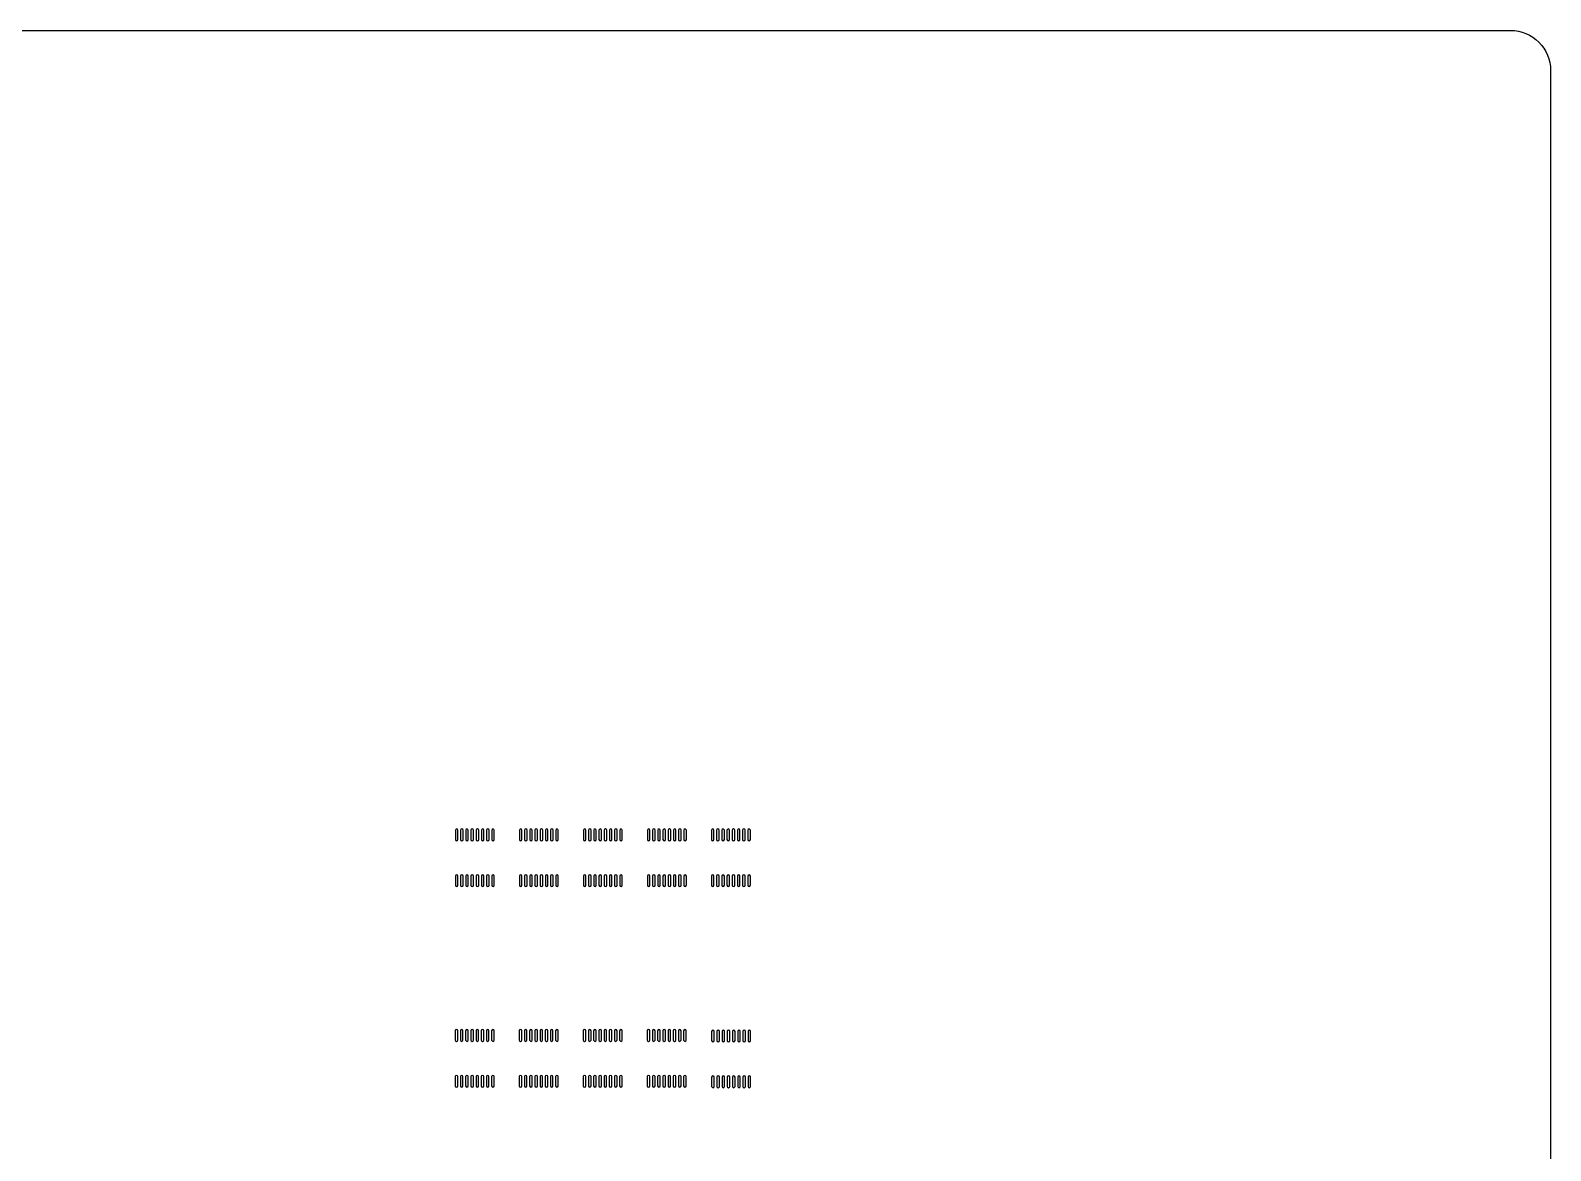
# Model space of a CAD drawing. Extents: x -190 to 190, y -140 to 140.
# Drawn here: x 0 to 190, y 0 to 140 of the extents above; entities that cross this region are included whole.
import ezdxf

# ---------------------------------------------------------------- set-up
doc = ezdxf.new("R2010")
doc.units = 0
doc.header["$MEASUREMENT"] = 0
doc.layers.get('0').update_dxf_attribs({"linetype": 'CONTINUOUS'})

msp = doc.modelspace()

# ---------------------------------------------------------------- linework, layer by layer
for points in [[(-190, 135.000039, -0.414214), (-185, 140.000049), (-185, 140.000049), (185, 140.000049), (185, 140.000049, -0.414214), (190, 135.000039), (190, 135.000039), (190, -134.999961), (190, -134.999961, -0.414214), (185, -139.999951), (185, -139.999951), (-185, -139.999951), (-185, -139.999951, -0.414214), (-190, -134.999961), (-190, -134.999961), (-190, 135.000039)], [(53.431001, 40.037, 1), (53.110996, 40.037), (53.110996, 40.037), (53.110996, 38.882), (53.110996, 38.882, 1), (53.431001, 38.882), (53.431001, 38.882), (53.431001, 40.037)], [(54.081001, 40.037, 1), (53.761001, 40.037), (53.761001, 40.037), (53.761001, 38.882), (53.761001, 38.882, 1), (54.081001, 38.882), (54.081001, 38.882), (54.081001, 40.037)], [(54.731001, 40.037, 1), (54.411001, 40.037), (54.411001, 40.037), (54.411001, 38.882), (54.411001, 38.882, 1), (54.731001, 38.882), (54.731001, 38.882), (54.731001, 40.037)], [(55.381001, 40.037, 1), (55.061001, 40.037), (55.061001, 40.037), (55.061001, 38.882), (55.061001, 38.882, 1), (55.381001, 38.882), (55.381001, 38.882), (55.381001, 40.037)], [(56.031001, 40.037, 1), (55.711001, 40.037), (55.711001, 40.037), (55.711001, 38.882), (55.711001, 38.882, 1), (56.031001, 38.882), (56.031001, 38.882), (56.031001, 40.037)], [(56.681001, 40.037, 1), (56.361001, 40.037), (56.361001, 40.037), (56.361001, 38.882), (56.361001, 38.882, 1), (56.681001, 38.882), (56.681001, 38.882), (56.681001, 40.037)], [(57.331001, 40.037, 1), (57.011001, 40.037), (57.011001, 40.037), (57.011001, 38.882), (57.011001, 38.882, 1), (57.331001, 38.882), (57.331001, 38.882), (57.331001, 40.037)], [(57.981001, 40.037, 1), (57.661001, 40.037), (57.661001, 40.037), (57.661001, 38.882), (57.661001, 38.882, 1), (57.981001, 38.882), (57.981001, 38.882), (57.981001, 40.037)], [(61.430996, 40.036001, 1), (61.111001, 40.036001), (61.111001, 40.036001), (61.111001, 38.881001), (61.111001, 38.881001, 1), (61.430996, 38.881001), (61.430996, 38.881001), (61.430996, 40.036001)], [(62.081001, 40.036001, 1), (61.761001, 40.036001), (61.761001, 40.036001), (61.761001, 38.881001), (61.761001, 38.881001, 1), (62.081001, 38.881001), (62.081001, 38.881001), (62.081001, 40.036001)], [(62.730996, 40.036001, 1), (62.411001, 40.036001), (62.411001, 40.036001), (62.411001, 38.881001), (62.411001, 38.881001, 1), (62.730996, 38.881001), (62.730996, 38.881001), (62.730996, 40.036001)], [(63.381001, 40.036001, 1), (63.061001, 40.036001), (63.061001, 40.036001), (63.061001, 38.881001), (63.061001, 38.881001, 1), (63.381001, 38.881001), (63.381001, 38.881001), (63.381001, 40.036001)], [(64.030996, 40.036001, 1), (63.711001, 40.036001), (63.711001, 40.036001), (63.711001, 38.881001), (63.711001, 38.881001, 1), (64.030996, 38.881001), (64.030996, 38.881001), (64.030996, 40.036001)], [(64.681001, 40.036001, 1), (64.361001, 40.036001), (64.361001, 40.036001), (64.361001, 38.881001), (64.361001, 38.881001, 1), (64.681001, 38.881001), (64.681001, 38.881001), (64.681001, 40.036001)], [(65.330996, 40.036001, 1), (65.011001, 40.036001), (65.011001, 40.036001), (65.011001, 38.881001), (65.011001, 38.881001, 1), (65.330996, 38.881001), (65.330996, 38.881001), (65.330996, 40.036001)], [(65.981001, 40.036001, 1), (65.660996, 40.036001), (65.660996, 40.036001), (65.660996, 38.881001), (65.660996, 38.881001, 1), (65.981001, 38.881001), (65.981001, 38.881001), (65.981001, 40.036001)], [(69.431001, 40.036001, 1), (69.110996, 40.036001), (69.110996, 40.036001), (69.110996, 38.881001), (69.110996, 38.881001, 1), (69.431001, 38.881001), (69.431001, 38.881001), (69.431001, 40.036001)], [(70.081001, 40.036001, 1), (69.761001, 40.036001), (69.761001, 40.036001), (69.761001, 38.881001), (69.761001, 38.881001, 1), (70.081001, 38.881001), (70.081001, 38.881001), (70.081001, 40.036001)], [(70.731001, 40.036001, 1), (70.410996, 40.036001), (70.410996, 40.036001), (70.410996, 38.881001), (70.410996, 38.881001, 1), (70.731001, 38.881001), (70.731001, 38.881001), (70.731001, 40.036001)], [(71.381001, 40.036001, 1), (71.061001, 40.036001), (71.061001, 40.036001), (71.061001, 38.881001), (71.061001, 38.881001, 1), (71.381001, 38.881001), (71.381001, 38.881001), (71.381001, 40.036001)], [(72.031001, 40.036001, 1), (71.710996, 40.036001), (71.710996, 40.036001), (71.710996, 38.881001), (71.710996, 38.881001, 1), (72.031001, 38.881001), (72.031001, 38.881001), (72.031001, 40.036001)], [(72.681001, 40.036001, 1), (72.361001, 40.036001), (72.361001, 40.036001), (72.361001, 38.881001), (72.361001, 38.881001, 1), (72.681001, 38.881001), (72.681001, 38.881001), (72.681001, 40.036001)], [(73.330996, 40.036001, 1), (73.011006, 40.036001), (73.011006, 40.036001), (73.011006, 38.881001), (73.011006, 38.881001, 1), (73.330996, 38.881001), (73.330996, 38.881001), (73.330996, 40.036001)], [(73.981001, 40.036001, 1), (73.661001, 40.036001), (73.661001, 40.036001), (73.661001, 38.881001), (73.661001, 38.881001, 1), (73.981001, 38.881001), (73.981001, 38.881001), (73.981001, 40.036001)], [(77.431001, 40.036001, 1), (77.110996, 40.036001), (77.110996, 40.036001), (77.110996, 38.881001), (77.110996, 38.881001, 1), (77.431001, 38.881001), (77.431001, 38.881001), (77.431001, 40.036001)], [(78.080996, 40.036001, 1), (77.761001, 40.036001), (77.761001, 40.036001), (77.761001, 38.881001), (77.761001, 38.881001, 1), (78.080996, 38.881001), (78.080996, 38.881001), (78.080996, 40.036001)], [(78.731001, 40.036001, 1), (78.410996, 40.036001), (78.410996, 40.036001), (78.410996, 38.881001), (78.410996, 38.881001, 1), (78.731001, 38.881001), (78.731001, 38.881001), (78.731001, 40.036001)], [(79.380996, 40.036001, 1), (79.061001, 40.036001), (79.061001, 40.036001), (79.061001, 38.881001), (79.061001, 38.881001, 1), (79.380996, 38.881001), (79.380996, 38.881001), (79.380996, 40.036001)], [(80.031001, 40.036001, 1), (79.710996, 40.036001), (79.710996, 40.036001), (79.710996, 38.881001), (79.710996, 38.881001, 1), (80.031001, 38.881001), (80.031001, 38.881001), (80.031001, 40.036001)], [(80.680996, 40.036001, 1), (80.361001, 40.036001), (80.361001, 40.036001), (80.361001, 38.881001), (80.361001, 38.881001, 1), (80.680996, 38.881001), (80.680996, 38.881001), (80.680996, 40.036001)], [(81.331001, 40.036001, 1), (81.010996, 40.036001), (81.010996, 40.036001), (81.010996, 38.881001), (81.010996, 38.881001, 1), (81.331001, 38.881001), (81.331001, 38.881001), (81.331001, 40.036001)], [(81.981006, 40.036001, 1), (81.661001, 40.036001), (81.661001, 40.036001), (81.661001, 38.881001), (81.661001, 38.881001, 1), (81.981006, 38.881001), (81.981006, 38.881001), (81.981006, 40.036001)], [(85.431006, 40.036001, 1), (85.110996, 40.036001), (85.110996, 40.036001), (85.110996, 38.881001), (85.110996, 38.881001, 1), (85.431006, 38.881001), (85.431006, 38.881001), (85.431006, 40.036001)], [(86.080996, 40.036001, 1), (85.761006, 40.036001), (85.761006, 40.036001), (85.761006, 38.881001), (85.761006, 38.881001, 1), (86.080996, 38.881001), (86.080996, 38.881001), (86.080996, 40.036001)], [(86.731006, 40.036001, 1), (86.410996, 40.036001), (86.410996, 40.036001), (86.410996, 38.881001), (86.410996, 38.881001, 1), (86.731006, 38.881001), (86.731006, 38.881001), (86.731006, 40.036001)], [(87.380996, 40.036001, 1), (87.061006, 40.036001), (87.061006, 40.036001), (87.061006, 38.881001), (87.061006, 38.881001, 1), (87.380996, 38.881001), (87.380996, 38.881001), (87.380996, 40.036001)], [(88.031006, 40.036001, 1), (87.710996, 40.036001), (87.710996, 40.036001), (87.710996, 38.881001), (87.710996, 38.881001, 1), (88.031006, 38.881001), (88.031006, 38.881001), (88.031006, 40.036001)], [(88.680996, 40.036001, 1), (88.361006, 40.036001), (88.361006, 40.036001), (88.361006, 38.881001), (88.361006, 38.881001, 1), (88.680996, 38.881001), (88.680996, 38.881001), (88.680996, 40.036001)], [(89.331006, 40.036001, 1), (89.010996, 40.036001), (89.010996, 40.036001), (89.010996, 38.881001), (89.010996, 38.881001, 1), (89.331006, 38.881001), (89.331006, 38.881001), (89.331006, 40.036001)], [(89.980996, 40.036001, 1), (89.661006, 40.036001), (89.661006, 40.036001), (89.661006, 38.881001), (89.661006, 38.881001, 1), (89.980996, 38.881001), (89.980996, 38.881001), (89.980996, 40.036001)], [(53.431001, 34.311001, 1), (53.110996, 34.311001), (53.110996, 34.311001), (53.110996, 33.156001), (53.110996, 33.156001, 1), (53.431001, 33.156001), (53.431001, 33.156001), (53.431001, 34.311001)], [(54.081001, 34.311001, 1), (53.761001, 34.311001), (53.761001, 34.311001), (53.761001, 33.156001), (53.761001, 33.156001, 1), (54.081001, 33.156001), (54.081001, 33.156001), (54.081001, 34.311001)], [(54.731001, 34.311001, 1), (54.411001, 34.311001), (54.411001, 34.311001), (54.411001, 33.156001), (54.411001, 33.156001, 1), (54.731001, 33.156001), (54.731001, 33.156001), (54.731001, 34.311001)], [(55.381001, 34.311001, 1), (55.061001, 34.311001), (55.061001, 34.311001), (55.061001, 33.156001), (55.061001, 33.156001, 1), (55.381001, 33.156001), (55.381001, 33.156001), (55.381001, 34.311001)], [(56.031001, 34.311001, 1), (55.711001, 34.311001), (55.711001, 34.311001), (55.711001, 33.156001), (55.711001, 33.156001, 1), (56.031001, 33.156001), (56.031001, 33.156001), (56.031001, 34.311001)], [(56.681001, 34.311001, 1), (56.361001, 34.311001), (56.361001, 34.311001), (56.361001, 33.156001), (56.361001, 33.156001, 1), (56.681001, 33.156001), (56.681001, 33.156001), (56.681001, 34.311001)], [(57.331001, 34.311001, 1), (57.011001, 34.311001), (57.011001, 34.311001), (57.011001, 33.156001), (57.011001, 33.156001, 1), (57.331001, 33.156001), (57.331001, 33.156001), (57.331001, 34.311001)], [(57.981001, 34.311001, 1), (57.661001, 34.311001), (57.661001, 34.311001), (57.661001, 33.156001), (57.661001, 33.156001, 1), (57.981001, 33.156001), (57.981001, 33.156001), (57.981001, 34.311001)], [(61.430996, 34.309998, 1), (61.111001, 34.309998), (61.111001, 34.309998), (61.111001, 33.155002), (61.111001, 33.155002, 1), (61.430996, 33.155002), (61.430996, 33.155002), (61.430996, 34.309998)], [(62.081001, 34.309998, 1), (61.761001, 34.309998), (61.761001, 34.309998), (61.761001, 33.155002), (61.761001, 33.155002, 1), (62.081001, 33.155002), (62.081001, 33.155002), (62.081001, 34.309998)], [(62.730996, 34.309998, 1), (62.411001, 34.309998), (62.411001, 34.309998), (62.411001, 33.155002), (62.411001, 33.155002, 1), (62.730996, 33.155002), (62.730996, 33.155002), (62.730996, 34.309998)], [(63.381001, 34.309998, 1), (63.061001, 34.309998), (63.061001, 34.309998), (63.061001, 33.155002), (63.061001, 33.155002, 1), (63.381001, 33.155002), (63.381001, 33.155002), (63.381001, 34.309998)], [(64.030996, 34.309998, 1), (63.711001, 34.309998), (63.711001, 34.309998), (63.711001, 33.155002), (63.711001, 33.155002, 1), (64.030996, 33.155002), (64.030996, 33.155002), (64.030996, 34.309998)], [(64.681001, 34.309998, 1), (64.361001, 34.309998), (64.361001, 34.309998), (64.361001, 33.155002), (64.361001, 33.155002, 1), (64.681001, 33.155002), (64.681001, 33.155002), (64.681001, 34.309998)], [(65.330996, 34.309998, 1), (65.011001, 34.309998), (65.011001, 34.309998), (65.011001, 33.155002), (65.011001, 33.155002, 1), (65.330996, 33.155002), (65.330996, 33.155002), (65.330996, 34.309998)], [(65.981001, 34.309998, 1), (65.660996, 34.309998), (65.660996, 34.309998), (65.660996, 33.155002), (65.660996, 33.155002, 1), (65.981001, 33.155002), (65.981001, 33.155002), (65.981001, 34.309998)], [(69.431001, 34.309998, 1), (69.110996, 34.309998), (69.110996, 34.309998), (69.110996, 33.155002), (69.110996, 33.155002, 1), (69.431001, 33.155002), (69.431001, 33.155002), (69.431001, 34.309998)], [(70.081001, 34.309998, 1), (69.761001, 34.309998), (69.761001, 34.309998), (69.761001, 33.155002), (69.761001, 33.155002, 1), (70.081001, 33.155002), (70.081001, 33.155002), (70.081001, 34.309998)], [(70.731001, 34.309998, 1), (70.410996, 34.309998), (70.410996, 34.309998), (70.410996, 33.155002), (70.410996, 33.155002, 1), (70.731001, 33.155002), (70.731001, 33.155002), (70.731001, 34.309998)], [(71.381001, 34.309998, 1), (71.061001, 34.309998), (71.061001, 34.309998), (71.061001, 33.155002), (71.061001, 33.155002, 1), (71.381001, 33.155002), (71.381001, 33.155002), (71.381001, 34.309998)], [(72.031001, 34.309998, 1), (71.710996, 34.309998), (71.710996, 34.309998), (71.710996, 33.155002), (71.710996, 33.155002, 1), (72.031001, 33.155002), (72.031001, 33.155002), (72.031001, 34.309998)], [(72.681001, 34.309998, 1), (72.361001, 34.309998), (72.361001, 34.309998), (72.361001, 33.155002), (72.361001, 33.155002, 1), (72.681001, 33.155002), (72.681001, 33.155002), (72.681001, 34.309998)], [(73.330996, 34.309998, 1), (73.011006, 34.309998), (73.011006, 34.309998), (73.011006, 33.155002), (73.011006, 33.155002, 1), (73.330996, 33.155002), (73.330996, 33.155002), (73.330996, 34.309998)], [(73.981001, 34.309998, 1), (73.661001, 34.309998), (73.661001, 34.309998), (73.661001, 33.155002), (73.661001, 33.155002, 1), (73.981001, 33.155002), (73.981001, 33.155002), (73.981001, 34.309998)], [(77.431001, 34.309998, 1), (77.110996, 34.309998), (77.110996, 34.309998), (77.110996, 33.155002), (77.110996, 33.155002, 1), (77.431001, 33.155002), (77.431001, 33.155002), (77.431001, 34.309998)], [(78.080996, 34.309998, 1), (77.761001, 34.309998), (77.761001, 34.309998), (77.761001, 33.155002), (77.761001, 33.155002, 1), (78.080996, 33.155002), (78.080996, 33.155002), (78.080996, 34.309998)], [(78.731001, 34.309998, 1), (78.410996, 34.309998), (78.410996, 34.309998), (78.410996, 33.155002), (78.410996, 33.155002, 1), (78.731001, 33.155002), (78.731001, 33.155002), (78.731001, 34.309998)], [(79.380996, 34.309998, 1), (79.061001, 34.309998), (79.061001, 34.309998), (79.061001, 33.155002), (79.061001, 33.155002, 1), (79.380996, 33.155002), (79.380996, 33.155002), (79.380996, 34.309998)], [(80.031001, 34.309998, 1), (79.710996, 34.309998), (79.710996, 34.309998), (79.710996, 33.155002), (79.710996, 33.155002, 1), (80.031001, 33.155002), (80.031001, 33.155002), (80.031001, 34.309998)], [(80.680996, 34.309998, 1), (80.361001, 34.309998), (80.361001, 34.309998), (80.361001, 33.155002), (80.361001, 33.155002, 1), (80.680996, 33.155002), (80.680996, 33.155002), (80.680996, 34.309998)], [(81.331001, 34.309998, 1), (81.010996, 34.309998), (81.010996, 34.309998), (81.010996, 33.155002), (81.010996, 33.155002, 1), (81.331001, 33.155002), (81.331001, 33.155002), (81.331001, 34.309998)], [(81.981006, 34.309998, 1), (81.661001, 34.309998), (81.661001, 34.309998), (81.661001, 33.155002), (81.661001, 33.155002, 1), (81.981006, 33.155002), (81.981006, 33.155002), (81.981006, 34.309998)], [(85.431006, 34.309998, 1), (85.110996, 34.309998), (85.110996, 34.309998), (85.110996, 33.155002), (85.110996, 33.155002, 1), (85.431006, 33.155002), (85.431006, 33.155002), (85.431006, 34.309998)], [(86.080996, 34.309998, 1), (85.761006, 34.309998), (85.761006, 34.309998), (85.761006, 33.155002), (85.761006, 33.155002, 1), (86.080996, 33.155002), (86.080996, 33.155002), (86.080996, 34.309998)], [(86.731006, 34.309998, 1), (86.410996, 34.309998), (86.410996, 34.309998), (86.410996, 33.155002), (86.410996, 33.155002, 1), (86.731006, 33.155002), (86.731006, 33.155002), (86.731006, 34.309998)], [(87.380996, 34.309998, 1), (87.061006, 34.309998), (87.061006, 34.309998), (87.061006, 33.155002), (87.061006, 33.155002, 1), (87.380996, 33.155002), (87.380996, 33.155002), (87.380996, 34.309998)], [(88.031006, 34.309998, 1), (87.710996, 34.309998), (87.710996, 34.309998), (87.710996, 33.155002), (87.710996, 33.155002, 1), (88.031006, 33.155002), (88.031006, 33.155002), (88.031006, 34.309998)], [(88.680996, 34.309998, 1), (88.361006, 34.309998), (88.361006, 34.309998), (88.361006, 33.155002), (88.361006, 33.155002, 1), (88.680996, 33.155002), (88.680996, 33.155002), (88.680996, 34.309998)], [(89.331006, 34.309998, 1), (89.010996, 34.309998), (89.010996, 34.309998), (89.010996, 33.155002), (89.010996, 33.155002, 1), (89.331006, 33.155002), (89.331006, 33.155002), (89.331006, 34.309998)], [(89.980996, 34.309998, 1), (89.661006, 34.309998), (89.661006, 34.309998), (89.661006, 33.155002), (89.661006, 33.155002, 1), (89.980996, 33.155002), (89.980996, 33.155002), (89.980996, 34.309998)], [(53.416001, 14.97, 1), (53.096001, 14.97), (53.096001, 14.97), (53.096001, 13.815), (53.096001, 13.815, 1), (53.416001, 13.815), (53.416001, 13.815), (53.416001, 14.97)], [(54.066001, 14.97, 1), (53.746001, 14.97), (53.746001, 14.97), (53.746001, 13.815), (53.746001, 13.815, 1), (54.066001, 13.815), (54.066001, 13.815), (54.066001, 14.97)], [(54.715996, 14.97, 1), (54.396001, 14.97), (54.396001, 14.97), (54.396001, 13.815), (54.396001, 13.815, 1), (54.715996, 13.815), (54.715996, 13.815), (54.715996, 14.97)], [(55.365996, 14.97, 1), (55.046001, 14.97), (55.046001, 14.97), (55.046001, 13.815), (55.046001, 13.815, 1), (55.365996, 13.815), (55.365996, 13.815), (55.365996, 14.97)], [(56.015996, 14.97, 1), (55.696001, 14.97), (55.696001, 14.97), (55.696001, 13.815), (55.696001, 13.815, 1), (56.015996, 13.815), (56.015996, 13.815), (56.015996, 14.97)], [(56.666001, 14.97, 1), (56.346001, 14.97), (56.346001, 14.97), (56.346001, 13.815), (56.346001, 13.815, 1), (56.666001, 13.815), (56.666001, 13.815), (56.666001, 14.97)], [(57.316001, 14.97, 1), (56.996001, 14.97), (56.996001, 14.97), (56.996001, 13.815), (56.996001, 13.815, 1), (57.316001, 13.815), (57.316001, 13.815), (57.316001, 14.97)], [(57.966001, 14.97, 1), (57.646001, 14.97), (57.646001, 14.97), (57.646001, 13.815), (57.646001, 13.815, 1), (57.966001, 13.815), (57.966001, 13.815), (57.966001, 14.97)], [(61.416001, 14.97, 1), (61.096001, 14.97), (61.096001, 14.97), (61.096001, 13.815), (61.096001, 13.815, 1), (61.416001, 13.815), (61.416001, 13.815), (61.416001, 14.97)], [(62.066001, 14.97, 1), (61.746001, 14.97), (61.746001, 14.97), (61.746001, 13.815), (61.746001, 13.815, 1), (62.066001, 13.815), (62.066001, 13.815), (62.066001, 14.97)], [(62.716001, 14.97, 1), (62.396001, 14.97), (62.396001, 14.97), (62.396001, 13.815), (62.396001, 13.815, 1), (62.716001, 13.815), (62.716001, 13.815), (62.716001, 14.97)], [(63.366001, 14.97, 1), (63.046001, 14.97), (63.046001, 14.97), (63.046001, 13.815), (63.046001, 13.815, 1), (63.366001, 13.815), (63.366001, 13.815), (63.366001, 14.97)], [(64.016001, 14.97, 1), (63.695996, 14.97), (63.695996, 14.97), (63.695996, 13.815), (63.695996, 13.815, 1), (64.016001, 13.815), (64.016001, 13.815), (64.016001, 14.97)], [(64.666001, 14.97, 1), (64.346001, 14.97), (64.346001, 14.97), (64.346001, 13.815), (64.346001, 13.815, 1), (64.666001, 13.815), (64.666001, 13.815), (64.666001, 14.97)], [(65.316001, 14.97, 1), (64.995996, 14.97), (64.995996, 14.97), (64.995996, 13.815), (64.995996, 13.815, 1), (65.316001, 13.815), (65.316001, 13.815), (65.316001, 14.97)], [(65.966001, 14.97, 1), (65.646001, 14.97), (65.646001, 14.97), (65.646001, 13.815), (65.646001, 13.815, 1), (65.966001, 13.815), (65.966001, 13.815), (65.966001, 14.97)], [(69.416001, 14.97, 1), (69.096001, 14.97), (69.096001, 14.97), (69.096001, 13.815), (69.096001, 13.815, 1), (69.416001, 13.815), (69.416001, 13.815), (69.416001, 14.97)], [(70.065996, 14.97, 1), (69.746001, 14.97), (69.746001, 14.97), (69.746001, 13.815), (69.746001, 13.815, 1), (70.065996, 13.815), (70.065996, 13.815), (70.065996, 14.97)], [(70.716001, 14.97, 1), (70.396001, 14.97), (70.396001, 14.97), (70.396001, 13.815), (70.396001, 13.815, 1), (70.716001, 13.815), (70.716001, 13.815), (70.716001, 14.97)], [(71.365996, 14.97, 1), (71.046001, 14.97), (71.046001, 14.97), (71.046001, 13.815), (71.046001, 13.815, 1), (71.365996, 13.815), (71.365996, 13.815), (71.365996, 14.97)], [(72.016001, 14.97, 1), (71.695996, 14.97), (71.695996, 14.97), (71.695996, 13.815), (71.695996, 13.815, 1), (72.016001, 13.815), (72.016001, 13.815), (72.016001, 14.97)], [(72.665996, 14.97, 1), (72.346001, 14.97), (72.346001, 14.97), (72.346001, 13.815), (72.346001, 13.815, 1), (72.665996, 13.815), (72.665996, 13.815), (72.665996, 14.97)], [(73.316001, 14.97, 1), (72.995996, 14.97), (72.995996, 14.97), (72.995996, 13.815), (72.995996, 13.815, 1), (73.316001, 13.815), (73.316001, 13.815), (73.316001, 14.97)], [(73.965996, 14.97, 1), (73.646001, 14.97), (73.646001, 14.97), (73.646001, 13.815), (73.646001, 13.815, 1), (73.965996, 13.815), (73.965996, 13.815), (73.965996, 14.97)], [(77.416001, 14.97, 1), (77.096001, 14.97), (77.096001, 14.97), (77.096001, 13.815), (77.096001, 13.815, 1), (77.416001, 13.815), (77.416001, 13.815), (77.416001, 14.97)], [(78.066001, 14.97, 1), (77.745996, 14.97), (77.745996, 14.97), (77.745996, 13.815), (77.745996, 13.815, 1), (78.066001, 13.815), (78.066001, 13.815), (78.066001, 14.97)], [(78.716001, 14.97, 1), (78.396001, 14.97), (78.396001, 14.97), (78.396001, 13.815), (78.396001, 13.815, 1), (78.716001, 13.815), (78.716001, 13.815), (78.716001, 14.97)], [(79.365996, 14.97, 1), (79.046006, 14.97), (79.046006, 14.97), (79.046006, 13.815), (79.046006, 13.815, 1), (79.365996, 13.815), (79.365996, 13.815), (79.365996, 14.97)], [(80.016001, 14.97, 1), (79.696001, 14.97), (79.696001, 14.97), (79.696001, 13.815), (79.696001, 13.815, 1), (80.016001, 13.815), (80.016001, 13.815), (80.016001, 14.97)], [(80.665996, 14.97, 1), (80.346001, 14.97), (80.346001, 14.97), (80.346001, 13.815), (80.346001, 13.815, 1), (80.665996, 13.815), (80.665996, 13.815), (80.665996, 14.97)], [(81.316001, 14.97, 1), (80.996001, 14.97), (80.996001, 14.97), (80.996001, 13.815), (80.996001, 13.815, 1), (81.316001, 13.815), (81.316001, 13.815), (81.316001, 14.97)], [(81.965996, 14.97, 1), (81.646001, 14.97), (81.646001, 14.97), (81.646001, 13.815), (81.646001, 13.815, 1), (81.965996, 13.815), (81.965996, 13.815), (81.965996, 14.97)], [(85.467002, 14.902999, 1), (85.147002, 14.902999), (85.147002, 14.902999), (85.147002, 13.748), (85.147002, 13.748, 1), (85.467002, 13.748), (85.467002, 13.748), (85.467002, 14.902999)], [(86.117002, 14.902999, 1), (85.796992, 14.902999), (85.796992, 14.902999), (85.796992, 13.748), (85.796992, 13.748, 1), (86.117002, 13.748), (86.117002, 13.748), (86.117002, 14.902999)], [(86.767002, 14.902999, 1), (86.447002, 14.902999), (86.447002, 14.902999), (86.447002, 13.748), (86.447002, 13.748, 1), (86.767002, 13.748), (86.767002, 13.748), (86.767002, 14.902999)], [(87.417002, 14.902999, 1), (87.096992, 14.902999), (87.096992, 14.902999), (87.096992, 13.748), (87.096992, 13.748, 1), (87.417002, 13.748), (87.417002, 13.748), (87.417002, 14.902999)], [(88.067002, 14.902999, 1), (87.747002, 14.902999), (87.747002, 14.902999), (87.747002, 13.748), (87.747002, 13.748, 1), (88.067002, 13.748), (88.067002, 13.748), (88.067002, 14.902999)], [(88.717002, 14.902999, 1), (88.396992, 14.902999), (88.396992, 14.902999), (88.396992, 13.748), (88.396992, 13.748, 1), (88.717002, 13.748), (88.717002, 13.748), (88.717002, 14.902999)], [(89.367002, 14.902999, 1), (89.047002, 14.902999), (89.047002, 14.902999), (89.047002, 13.748), (89.047002, 13.748, 1), (89.367002, 13.748), (89.367002, 13.748), (89.367002, 14.902999)], [(90.017002, 14.902999, 1), (89.697002, 14.902999), (89.697002, 14.902999), (89.697002, 13.748), (89.697002, 13.748, 1), (90.017002, 13.748), (90.017002, 13.748), (90.017002, 14.902999)], [(53.416001, 9.244, 1), (53.096001, 9.244), (53.096001, 9.244), (53.096001, 8.089), (53.096001, 8.089, 1), (53.416001, 8.089), (53.416001, 8.089), (53.416001, 9.244)], [(54.066001, 9.244, 1), (53.746001, 9.244), (53.746001, 9.244), (53.746001, 8.089), (53.746001, 8.089, 1), (54.066001, 8.089), (54.066001, 8.089), (54.066001, 9.244)], [(54.715996, 9.244, 1), (54.396001, 9.244), (54.396001, 9.244), (54.396001, 8.089), (54.396001, 8.089, 1), (54.715996, 8.089), (54.715996, 8.089), (54.715996, 9.244)], [(55.365996, 9.244, 1), (55.046001, 9.244), (55.046001, 9.244), (55.046001, 8.089), (55.046001, 8.089, 1), (55.365996, 8.089), (55.365996, 8.089), (55.365996, 9.244)], [(56.015996, 9.244, 1), (55.696001, 9.244), (55.696001, 9.244), (55.696001, 8.089), (55.696001, 8.089, 1), (56.015996, 8.089), (56.015996, 8.089), (56.015996, 9.244)], [(56.666001, 9.244, 1), (56.346001, 9.244), (56.346001, 9.244), (56.346001, 8.089), (56.346001, 8.089, 1), (56.666001, 8.089), (56.666001, 8.089), (56.666001, 9.244)], [(57.316001, 9.244, 1), (56.996001, 9.244), (56.996001, 9.244), (56.996001, 8.089), (56.996001, 8.089, 1), (57.316001, 8.089), (57.316001, 8.089), (57.316001, 9.244)], [(57.966001, 9.244, 1), (57.646001, 9.244), (57.646001, 9.244), (57.646001, 8.089), (57.646001, 8.089, 1), (57.966001, 8.089), (57.966001, 8.089), (57.966001, 9.244)], [(61.416001, 9.244, 1), (61.096001, 9.244), (61.096001, 9.244), (61.096001, 8.089), (61.096001, 8.089, 1), (61.416001, 8.089), (61.416001, 8.089), (61.416001, 9.244)], [(62.066001, 9.244, 1), (61.746001, 9.244), (61.746001, 9.244), (61.746001, 8.089), (61.746001, 8.089, 1), (62.066001, 8.089), (62.066001, 8.089), (62.066001, 9.244)], [(62.716001, 9.244, 1), (62.396001, 9.244), (62.396001, 9.244), (62.396001, 8.089), (62.396001, 8.089, 1), (62.716001, 8.089), (62.716001, 8.089), (62.716001, 9.244)], [(63.366001, 9.244, 1), (63.046001, 9.244), (63.046001, 9.244), (63.046001, 8.089), (63.046001, 8.089, 1), (63.366001, 8.089), (63.366001, 8.089), (63.366001, 9.244)], [(64.016001, 9.244, 1), (63.695996, 9.244), (63.695996, 9.244), (63.695996, 8.089), (63.695996, 8.089, 1), (64.016001, 8.089), (64.016001, 8.089), (64.016001, 9.244)], [(64.666001, 9.244, 1), (64.346001, 9.244), (64.346001, 9.244), (64.346001, 8.089), (64.346001, 8.089, 1), (64.666001, 8.089), (64.666001, 8.089), (64.666001, 9.244)], [(65.316001, 9.244, 1), (64.995996, 9.244), (64.995996, 9.244), (64.995996, 8.089), (64.995996, 8.089, 1), (65.316001, 8.089), (65.316001, 8.089), (65.316001, 9.244)], [(65.966001, 9.244, 1), (65.646001, 9.244), (65.646001, 9.244), (65.646001, 8.089), (65.646001, 8.089, 1), (65.966001, 8.089), (65.966001, 8.089), (65.966001, 9.244)], [(69.416001, 9.244, 1), (69.096001, 9.244), (69.096001, 9.244), (69.096001, 8.089), (69.096001, 8.089, 1), (69.416001, 8.089), (69.416001, 8.089), (69.416001, 9.244)], [(70.065996, 9.244, 1), (69.746001, 9.244), (69.746001, 9.244), (69.746001, 8.089), (69.746001, 8.089, 1), (70.065996, 8.089), (70.065996, 8.089), (70.065996, 9.244)], [(70.716001, 9.244, 1), (70.396001, 9.244), (70.396001, 9.244), (70.396001, 8.089), (70.396001, 8.089, 1), (70.716001, 8.089), (70.716001, 8.089), (70.716001, 9.244)], [(71.365996, 9.244, 1), (71.046001, 9.244), (71.046001, 9.244), (71.046001, 8.089), (71.046001, 8.089, 1), (71.365996, 8.089), (71.365996, 8.089), (71.365996, 9.244)], [(72.016001, 9.244, 1), (71.695996, 9.244), (71.695996, 9.244), (71.695996, 8.089), (71.695996, 8.089, 1), (72.016001, 8.089), (72.016001, 8.089), (72.016001, 9.244)], [(72.665996, 9.244, 1), (72.346001, 9.244), (72.346001, 9.244), (72.346001, 8.089), (72.346001, 8.089, 1), (72.665996, 8.089), (72.665996, 8.089), (72.665996, 9.244)], [(73.316001, 9.244, 1), (72.995996, 9.244), (72.995996, 9.244), (72.995996, 8.089), (72.995996, 8.089, 1), (73.316001, 8.089), (73.316001, 8.089), (73.316001, 9.244)], [(73.965996, 9.244, 1), (73.646001, 9.244), (73.646001, 9.244), (73.646001, 8.089), (73.646001, 8.089, 1), (73.965996, 8.089), (73.965996, 8.089), (73.965996, 9.244)], [(77.416001, 9.244, 1), (77.096001, 9.244), (77.096001, 9.244), (77.096001, 8.089), (77.096001, 8.089, 1), (77.416001, 8.089), (77.416001, 8.089), (77.416001, 9.244)], [(78.066001, 9.244, 1), (77.745996, 9.244), (77.745996, 9.244), (77.745996, 8.089), (77.745996, 8.089, 1), (78.066001, 8.089), (78.066001, 8.089), (78.066001, 9.244)], [(78.716001, 9.244, 1), (78.396001, 9.244), (78.396001, 9.244), (78.396001, 8.089), (78.396001, 8.089, 1), (78.716001, 8.089), (78.716001, 8.089), (78.716001, 9.244)], [(79.365996, 9.244, 1), (79.046006, 9.244), (79.046006, 9.244), (79.046006, 8.089), (79.046006, 8.089, 1), (79.365996, 8.089), (79.365996, 8.089), (79.365996, 9.244)], [(80.016001, 9.244, 1), (79.696001, 9.244), (79.696001, 9.244), (79.696001, 8.089), (79.696001, 8.089, 1), (80.016001, 8.089), (80.016001, 8.089), (80.016001, 9.244)], [(80.665996, 9.244, 1), (80.346001, 9.244), (80.346001, 9.244), (80.346001, 8.089), (80.346001, 8.089, 1), (80.665996, 8.089), (80.665996, 8.089), (80.665996, 9.244)], [(81.316001, 9.244, 1), (80.996001, 9.244), (80.996001, 9.244), (80.996001, 8.089), (80.996001, 8.089, 1), (81.316001, 8.089), (81.316001, 8.089), (81.316001, 9.244)], [(81.965996, 9.244, 1), (81.646001, 9.244), (81.646001, 9.244), (81.646001, 8.089), (81.646001, 8.089, 1), (81.965996, 8.089), (81.965996, 8.089), (81.965996, 9.244)], [(85.467002, 9.177, 1), (85.147002, 9.177), (85.147002, 9.177), (85.147002, 8.022), (85.147002, 8.022, 1), (85.467002, 8.022), (85.467002, 8.022), (85.467002, 9.177)], [(86.117002, 9.177, 1), (85.796992, 9.177), (85.796992, 9.177), (85.796992, 8.022), (85.796992, 8.022, 1), (86.117002, 8.022), (86.117002, 8.022), (86.117002, 9.177)], [(86.767002, 9.177, 1), (86.447002, 9.177), (86.447002, 9.177), (86.447002, 8.022), (86.447002, 8.022, 1), (86.767002, 8.022), (86.767002, 8.022), (86.767002, 9.177)], [(87.417002, 9.177, 1), (87.096992, 9.177), (87.096992, 9.177), (87.096992, 8.022), (87.096992, 8.022, 1), (87.417002, 8.022), (87.417002, 8.022), (87.417002, 9.177)], [(88.067002, 9.177, 1), (87.747002, 9.177), (87.747002, 9.177), (87.747002, 8.022), (87.747002, 8.022, 1), (88.067002, 8.022), (88.067002, 8.022), (88.067002, 9.177)], [(88.717002, 9.177, 1), (88.396992, 9.177), (88.396992, 9.177), (88.396992, 8.022), (88.396992, 8.022, 1), (88.717002, 8.022), (88.717002, 8.022), (88.717002, 9.177)], [(89.367002, 9.177, 1), (89.047002, 9.177), (89.047002, 9.177), (89.047002, 8.022), (89.047002, 8.022, 1), (89.367002, 8.022), (89.367002, 8.022), (89.367002, 9.177)], [(90.017002, 9.177, 1), (89.697002, 9.177), (89.697002, 9.177), (89.697002, 8.022), (89.697002, 8.022, 1), (90.017002, 8.022), (90.017002, 8.022), (90.017002, 9.177)]]:
    msp.add_lwpolyline(points, format="xyb")

doc.saveas('drawing.dxf')
